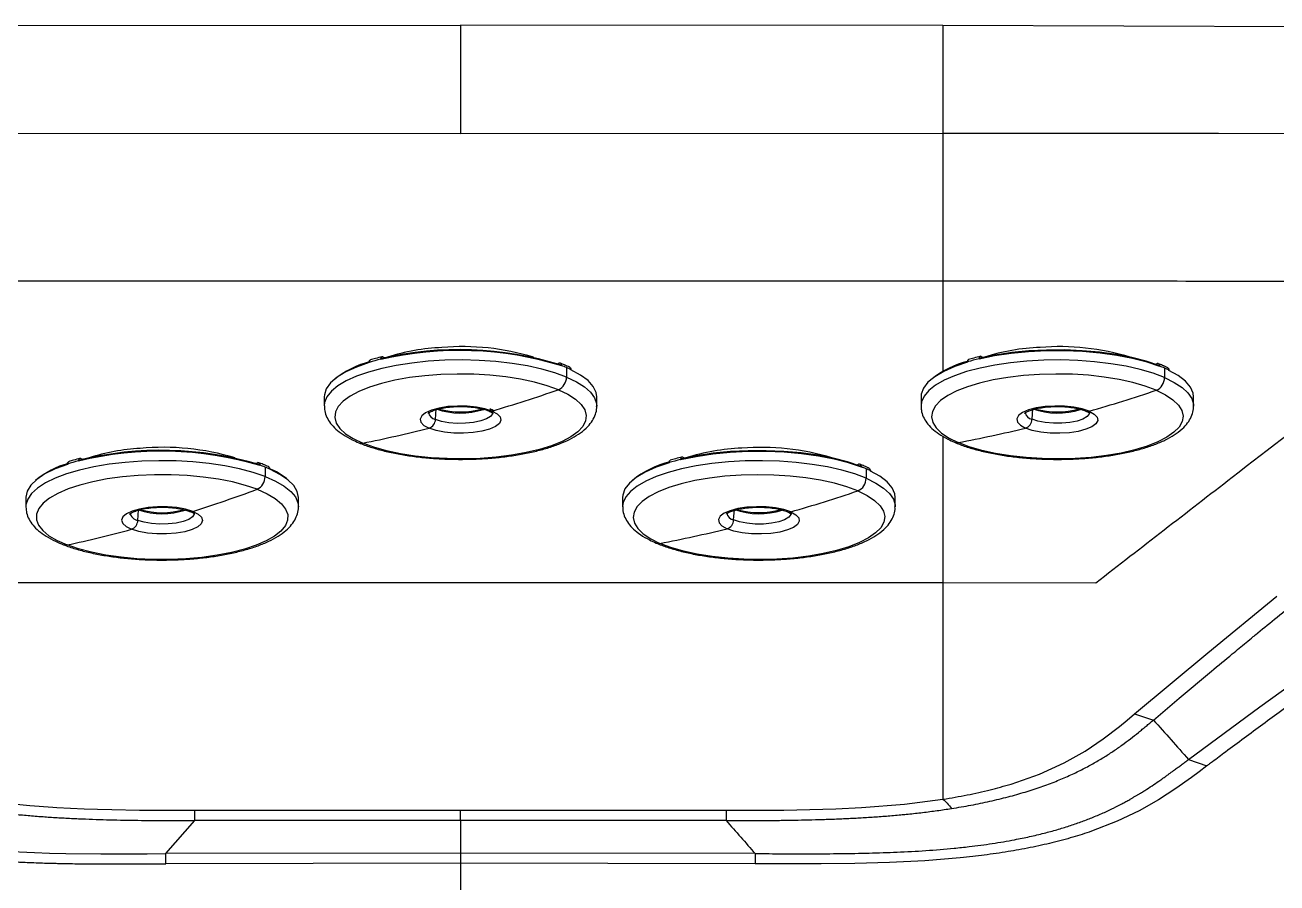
# Model space of a CAD drawing. Extents: x -51 to 27, y -13 to 136.
# Drawn here: x -14.6 to -6.21, y 72.82 to 78.57 of the extents above; entities that cross this region are included whole.
import ezdxf

# ---------------------------------------------------------------- set-up
doc = ezdxf.new("R2010")
doc.units = 0
doc.header["$MEASUREMENT"] = 0
doc.layers.add('GEOMETRY', color=2, linetype='Continuous', lineweight=25)

# ---------------------------------------------------------------- blocks, each defined once
blk = doc.blocks.new('2026 MONTERREY-BLOOM')
at = {"layer": 'GEOMETRY'}
for p, q in [((-3.2318, -5.144), (0, -5.1408)), ((3.2318, -5.1439), (0, -5.1408)), ((5.8746, -5.1534), (3.2318, -5.1439)), ((-3.2337, -5.8665), (0, -5.8675)), ((0, -5.8675), (3.2337, -5.8665)), ((3.2337, -5.8665), (4.1569, -5.8659)), ((3.2337, -5.8665), (3.2337, -6.8566)), ((4.1569, -5.8659), (5.0797, -5.866)), ((5.0797, -5.866), (6.924, -5.8719)), ((-3.2337, -6.8566), (3.2337, -6.8566)), ((3.2337, -6.8566), (3.2337, -7.4681)), ((-0.535, -7.3839), (-0.535, -7.382)), ((-0.5202, -7.366), (-0.5062, -7.3719)), ((3.4759, -7.3812), (3.4759, -7.3794)), ((3.4905, -7.3634), (3.5044, -7.3694)), ((-0.6116, -7.4029), (-0.6116, -7.4048)), ((0.6473, -7.4117), (0.66, -7.4083)), ((0.6784, -7.4255), (0.6784, -7.4273)), ((0.7104, -7.4381), (0.7104, -7.5015)), ((0.7403, -7.4532), (0.7403, -7.4513)), ((3.3984, -7.3999), (3.3984, -7.4017)), ((4.6562, -7.4149), (4.6687, -7.4116)), ((4.6873, -7.429), (4.6873, -7.4308)), ((4.7187, -7.4418), (4.7187, -7.5051)), ((4.748, -7.457), (4.748, -7.4551)), ((-0.9134, -7.6338), (-0.9134, -7.6954)), ((0.9134, -7.6954), (0.9134, -7.6338)), ((3.0866, -7.6338), (3.0866, -7.6953)), ((4.9134, -7.6955), (4.9134, -7.634)), ((-0.1675, -7.7853), (-0.1627, -7.7153)), ((3.8305, -7.7845), (3.8354, -7.7145)), ((3.2337, -7.899), (3.2337, -8.8825)), ((-2.5449, -8.0475), (-2.5309, -8.053)), ((1.4754, -8.0567), (1.4754, -8.0548)), ((1.49, -8.0389), (1.5039, -8.0449)), ((-2.6347, -8.0855), (-2.6347, -8.0874)), ((-2.5604, -8.0656), (-2.5604, -8.0637)), ((-1.3742, -8.0798), (-1.3611, -8.076)), ((-1.3432, -8.093), (-1.3432, -8.0948)), ((-1.31, -8.1052), (-1.31, -8.1686)), ((-1.2787, -8.1199), (-1.2787, -8.1181)), ((1.3979, -8.0754), (1.3979, -8.0772)), ((2.6558, -8.09), (2.6683, -8.0867)), ((2.6869, -8.104), (2.6869, -8.1059)), ((2.7183, -8.1168), (2.7183, -8.1802)), ((2.7477, -8.132), (2.7477, -8.1301)), ((-2.9134, -8.3091), (-2.9134, -8.3707)), ((-1.0866, -8.3707), (-1.0866, -8.3091)), ((1.0866, -8.3091), (1.0866, -8.3707)), ((1.8306, -8.4598), (1.8355, -8.3898)), ((2.9134, -8.3707), (2.9134, -8.3091)), ((-2.1628, -8.4625), (-2.158, -8.3924)), ((3.2337, -8.8825), (-3.2337, -8.8825)), ((3.2337, -8.8825), (3.2337, -10.3325)), ((4.2586, -8.8827), (3.2337, -8.8825)), ((5.0091, -9.3503), (5.4724, -8.971)), ((4.5184, -9.7606), (5.0091, -9.3503)), ((5.3578, -9.7131), (5.889, -9.3282)), ((4.8169, -9.6552), (5.0328, -9.4744)), ((4.6441, -9.8013), (4.8169, -9.6552)), ((4.8795, -10.0661), (5.3578, -9.7131)), ((4.4174, -9.8445), (4.4687, -9.8024)), ((4.4687, -9.8024), (4.5184, -9.7606)), ((4.5184, -9.7606), (4.6441, -9.8013)), ((4.3082, -9.9285), (4.4174, -9.8445)), ((4.1862, -10.0104), (4.3082, -9.9285)), ((4.0457, -10.0894), (4.1862, -10.0104)), ((4.8795, -10.0661), (5.0033, -10.1088)), ((3.8816, -10.1635), (4.0457, -10.0894)), ((4.9506, -10.1482), (4.8991, -10.1864)), ((5.0033, -10.1088), (4.9506, -10.1482)), ((3.6906, -10.2305), (3.8816, -10.1635)), ((4.8991, -10.1864), (4.7938, -10.2615)), ((4.7938, -10.2615), (4.6789, -10.3361)), ((-3.0635, -10.3558), (-2.8864, -10.3739)), ((-2.8864, -10.3739), (-2.7326, -10.3856)), ((-2.7326, -10.3856), (-2.7064, -10.3872)), ((-2.7064, -10.3872), (-2.5227, -10.3965)), ((-2.5227, -10.3965), (-2.4324, -10.3997)), ((-2.4324, -10.3997), (-2.3379, -10.4023)), ((-2.3379, -10.4023), (-2.1523, -10.4054)), ((2.1677, -10.4052), (2.5165, -10.3967)), ((2.5165, -10.3967), (2.6873, -10.3884)), ((2.6873, -10.3884), (2.9749, -10.3656)), ((2.9749, -10.3656), (3.2337, -10.3325)), ((4.6789, -10.3361), (4.5494, -10.4097)), ((-2.1523, -10.4054), (-2.0635, -10.4062)), ((-2.0635, -10.4062), (-1.9665, -10.4067)), ((-1.9744, -10.6972), (-1.7806, -10.4756)), ((-1.9665, -10.4067), (-1.8886, -10.4068)), ((-1.9556, -10.4754), (-1.8713, -10.4756)), ((-1.8886, -10.4068), (-1.7805, -10.4069)), ((-1.7806, -10.4755), (-1.7805, -10.4069)), ((0, -10.4753), (-1.7806, -10.4755)), ((-1.7805, -10.4069), (0, -10.4069)), ((0, -10.4069), (1.7805, -10.4069)), ((0, -10.4753), (0, -10.4069)), ((1.7806, -10.4755), (0, -10.4753)), ((0, -10.4755), (0, -10.6936)), ((1.7805, -10.4069), (1.9867, -10.4066)), ((1.7805, -10.4069), (1.7806, -10.4755)), ((1.9867, -10.4066), (2.1677, -10.4052)), ((4.401, -10.4806), (4.23, -10.5471)), ((4.5494, -10.4097), (4.401, -10.4806)), ((-3.0583, -10.6805), (-2.8558, -10.6901)), ((-2.8558, -10.6901), (-2.7541, -10.6932)), ((-2.7541, -10.6932), (-2.6462, -10.6956)), ((-2.6462, -10.6956), (-2.4115, -10.6981)), ((-2.4115, -10.6981), (-2.1931, -10.6981)), ((-2.1931, -10.6981), (-2.1009, -10.6977)), ((-2.1009, -10.6977), (-1.9744, -10.6972)), ((0, -10.6936), (-1.9744, -10.6972)), ((1.9744, -10.6972), (0, -10.6936)), ((0, -10.6936), (0, -10.7619)), ((3.35, -10.7255), (3.1114, -10.7451)), ((-2.1936, -10.7666), (-2.0837, -10.7663)), ((0, -10.7619), (-1.974, -10.7658)), ((0, -10.7619), (0, -11.0988)), ((1.974, -10.7658), (0, -10.7619)), ((2.1938, -10.7666), (1.974, -10.7658)), ((2.4168, -10.7664), (2.1938, -10.7666)), ((2.6437, -10.7637), (2.4168, -10.7664)), ((2.8752, -10.7572), (2.6437, -10.7637)), ((3.1114, -10.7451), (2.8752, -10.7572))]:
    blk.add_line(p, q, dxfattribs=at)
at = {"layer": 'GEOMETRY', "flags": 128}
for points in [[(4.6873, -7.4308), (4.6014, -7.4018), (4.505, -7.3769), (4.3996, -7.3566), (4.2871, -7.3411), (4.1696, -7.3308), (4.0491, -7.3259), (3.9277, -7.3264), (3.8076, -7.3323), (3.6909, -7.3436), (3.5797, -7.36), (3.4759, -7.3812)], [(4.6795, -7.4236), (4.5946, -7.395), (4.4992, -7.3704), (4.3951, -7.3502), (4.2839, -7.335), (4.1678, -7.3248), (4.0486, -7.3199), (3.9287, -7.3204), (3.8099, -7.3263), (3.6946, -7.3374), (3.5846, -7.3536), (3.4819, -7.3746)], [(0.7104, -7.5015), (0.6328, -7.473), (0.5453, -7.4479), (0.4491, -7.4268), (0.3459, -7.4099), (0.2372, -7.3975), (0.1248, -7.3898), (0.0104, -7.387), (-0.1041, -7.389), (-0.2171, -7.3958), (-0.3265, -7.4073), (-0.4309, -7.4234), (-0.5284, -7.4438), (-0.6176, -7.4682), (-0.6971, -7.4961), (-0.7656, -7.5272), (-0.822, -7.5609), (-0.8654, -7.5967), (-0.8952, -7.6341), (-0.9109, -7.6725), (-0.9134, -7.6942)], [(-0.6116, -7.4048), (-0.6962, -7.4342), (-0.7684, -7.4671), (-0.8271, -7.503), (-0.8712, -7.5412), (-0.8999, -7.581), (-0.9127, -7.6218), (-0.9134, -7.6338)], [(0.9134, -7.6338), (0.9094, -7.6049), (0.89, -7.5645), (0.8549, -7.5252), (0.8047, -7.4879), (0.7403, -7.4532)], [(4.7187, -7.5051), (4.6424, -7.4762), (4.5559, -7.4507), (4.4607, -7.4291), (4.3582, -7.4117), (4.2501, -7.3988), (4.138, -7.3905), (4.0238, -7.3871), (3.9092, -7.3885), (3.796, -7.3947), (3.686, -7.4057), (3.581, -7.4213), (3.4825, -7.4412), (3.3923, -7.4651), (3.3116, -7.4926), (3.2418, -7.5233), (3.1839, -7.5568), (3.1389, -7.5924), (3.1075, -7.6296), (3.0902, -7.6679), (3.0866, -7.6952)], [(3.3984, -7.4017), (3.3126, -7.4307), (3.2389, -7.4633), (3.1786, -7.4989), (3.1329, -7.5368), (3.1025, -7.5765), (3.0879, -7.6172), (3.0866, -7.6338)], [(4.9134, -7.634), (4.9105, -7.6096), (4.8929, -7.569), (4.8595, -7.5296), (4.8109, -7.492), (4.748, -7.457)], [(0.6557, -7.5867), (0.5809, -7.5593), (0.4962, -7.5355), (0.403, -7.5156), (0.3029, -7.5), (0.1976, -7.4889), (0.0889, -7.4826), (-0.0213, -7.4811), (-0.1311, -7.4844), (-0.2387, -7.4926), (-0.3422, -7.5055), (-0.4398, -7.5228), (-0.53, -7.5443), (-0.611, -7.5695), (-0.6816, -7.5981), (-0.7405, -7.6296), (-0.7868, -7.6634), (-0.8196, -7.6989), (-0.8384, -7.7356), (-0.8428, -7.7728), (-0.8328, -7.8099), (-0.8086, -7.8462), (-0.7705, -7.8812), (-0.7193, -7.9142), (-0.6557, -7.9446)], [(0.7104, -7.5015), (0.7767, -7.5331), (0.8308, -7.5672), (0.8718, -7.6034), (0.8991, -7.641), (0.9122, -7.6795), (0.9134, -7.6961)], [(4.6633, -7.5901), (4.5898, -7.5623), (4.5061, -7.538), (4.4137, -7.5177), (4.3143, -7.5015), (4.2095, -7.4899), (4.1012, -7.483), (3.991, -7.481), (3.8811, -7.4838), (3.7732, -7.4914), (3.6691, -7.5038), (3.5707, -7.5206), (3.4797, -7.5416), (3.3976, -7.5664), (3.3257, -7.5947), (3.2654, -7.6259), (3.2177, -7.6595), (3.1834, -7.6948), (3.163, -7.7314), (3.1569, -7.7686), (3.1653, -7.8058), (3.188, -7.8422), (3.2245, -7.8774), (3.2744, -7.9106), (3.3366, -7.9413)], [(4.7187, -7.5051), (4.7837, -7.5371), (4.8363, -7.5715), (4.8757, -7.6079), (4.9013, -7.6456), (4.9127, -7.6842), (4.9134, -7.6965)], [(0.6557, -7.5867), (0.7192, -7.6171), (0.7705, -7.6501), (0.8086, -7.6851), (0.8328, -7.7214), (0.8428, -7.7585), (0.8384, -7.7957), (0.8196, -7.8324), (0.7868, -7.8679), (0.7405, -7.9017), (0.6816, -7.9332), (0.611, -7.9618), (0.5299, -7.987), (0.4398, -8.0085), (0.3422, -8.0258), (0.2387, -8.0387), (0.1311, -8.0468), (0.0213, -8.0502), (-0.0889, -8.0487), (-0.1976, -8.0424), (-0.3029, -8.0313), (-0.403, -8.0157), (-0.4962, -7.9958), (-0.5809, -7.972), (-0.6557, -7.9446)], [(4.6633, -7.5901), (4.7256, -7.6208), (4.7754, -7.6541), (4.812, -7.6892), (4.8346, -7.7256), (4.843, -7.7628), (4.8369, -7.8), (4.8166, -7.8366), (4.7822, -7.872), (4.7345, -7.9055), (4.6742, -7.9367), (4.6024, -7.965), (4.5203, -7.9898), (4.4292, -8.0108), (4.3308, -8.0276), (4.2268, -8.04), (4.1189, -8.0476), (4.0089, -8.0504), (3.8988, -8.0484), (3.7904, -8.0415), (3.6856, -8.0299), (3.5862, -8.0137), (3.4939, -7.9934), (3.4102, -7.9691), (3.3366, -7.9413)], [(0.2111, -7.7294), (0.1641, -7.714), (0.1076, -7.7029), (0.0449, -7.6966), (-0.0205, -7.6956), (-0.0847, -7.6999), (-0.1439, -7.7093), (-0.1948, -7.7232), (-0.2344, -7.7408), (-0.2603, -7.7611), (-0.2711, -7.7829), (-0.2662, -7.8049), (-0.2458, -7.8259), (-0.2111, -7.8446)], [(4.2135, -7.7305), (4.1672, -7.7149), (4.1112, -7.7035), (4.0488, -7.6969), (3.9834, -7.6956), (3.9191, -7.6996), (3.8594, -7.7086), (3.808, -7.7223), (3.7676, -7.7397), (3.7408, -7.7598), (3.729, -7.7815), (3.733, -7.8036), (3.7525, -7.8247), (3.7864, -7.8436)], [(0.2111, -7.7294), (0.2458, -7.7481), (0.2662, -7.7691), (0.2711, -7.7911), (0.2603, -7.8129), (0.2344, -7.8332), (0.1948, -7.8508), (0.1439, -7.8647), (0.0847, -7.8741), (0.0205, -7.8784), (-0.0449, -7.8774), (-0.1076, -7.8711), (-0.1641, -7.86), (-0.2111, -7.8446)], [(0.2153, -7.7375), (0.2142, -7.7472), (0.201, -7.7657), (0.1742, -7.7824), (0.1354, -7.7961), (0.0874, -7.806), (0.0335, -7.8114), (-0.0227, -7.8119), (-0.0774, -7.8074), (-0.1268, -7.7984), (-0.1675, -7.7853)], [(4.2135, -7.7305), (4.2474, -7.7494), (4.2669, -7.7705), (4.2709, -7.7926), (4.2591, -7.8143), (4.2323, -7.8345), (4.192, -7.8519), (4.1405, -7.8655), (4.0808, -7.8746), (4.0165, -7.8786), (3.9512, -7.8772), (3.8887, -7.8707), (3.8327, -7.8592), (3.7864, -7.8436)], [(4.2153, -7.7378), (4.2138, -7.7484), (4.1999, -7.7668), (4.1723, -7.7833), (4.1329, -7.7969), (4.0845, -7.8065), (4.0304, -7.8116), (3.9741, -7.8118), (3.9196, -7.8071), (3.8706, -7.7978), (3.8305, -7.7845)], [(2.6869, -8.1059), (2.601, -8.0769), (2.5045, -8.052), (2.399, -8.0317), (2.2866, -8.0163), (2.169, -8.0061), (2.0485, -8.0012), (1.9271, -8.0017), (1.807, -8.0077), (1.6903, -8.019), (1.5791, -8.0354), (1.4754, -8.0567)], [(2.6791, -8.0986), (2.5942, -8.07), (2.4987, -8.0455), (2.3945, -8.0254), (2.2833, -8.0102), (2.1672, -8.0001), (2.048, -7.9952), (1.928, -7.9958), (1.8093, -8.0017), (1.694, -8.0128), (1.5841, -8.029), (1.4814, -8.05)], [(-1.31, -8.1686), (-1.3904, -8.141), (-1.4805, -8.117), (-1.5787, -8.097), (-1.6836, -8.0813), (-1.7935, -8.0702), (-1.9066, -8.0639), (-2.0213, -8.0623), (-2.1355, -8.0657), (-2.2477, -8.0738), (-2.3559, -8.0866), (-2.4585, -8.1039), (-2.5539, -8.1254), (-2.6406, -8.1508), (-2.7171, -8.1797), (-2.7824, -8.2115), (-2.8353, -8.2459), (-2.875, -8.2822), (-2.901, -8.3199), (-2.9127, -8.3585), (-2.9134, -8.3725)], [(-2.6347, -8.0874), (-2.7162, -8.1177), (-2.7851, -8.1515), (-2.84, -8.188), (-2.8802, -8.2267), (-2.9048, -8.2669), (-2.9134, -8.3078), (-2.9134, -8.3091)], [(-1.0866, -8.3091), (-1.0942, -8.2696), (-1.1177, -8.2294), (-1.1568, -8.1906), (-1.2108, -8.1539), (-1.2787, -8.1199)], [(2.7183, -8.1802), (2.6419, -8.1513), (2.5554, -8.1258), (2.4602, -8.1043), (2.3577, -8.0869), (2.2495, -8.074), (2.1374, -8.0658), (2.0232, -8.0624), (1.9085, -8.0638), (1.7954, -8.0701), (1.6854, -8.0811), (1.5804, -8.0967), (1.482, -8.1166), (1.3918, -8.1406), (1.3112, -8.1681), (1.2415, -8.1989), (1.1837, -8.2323), (1.1388, -8.2679), (1.1074, -8.3052), (1.0902, -8.3435), (1.0866, -8.3706)], [(1.3979, -8.0772), (1.3122, -8.1062), (1.2386, -8.1388), (1.1784, -8.1744), (1.1327, -8.2124), (1.1024, -8.2521), (1.0879, -8.2928), (1.0866, -8.3091)], [(2.9134, -8.3091), (2.9105, -8.2845), (2.8928, -8.244), (2.8593, -8.2046), (2.8106, -8.167), (2.7477, -8.132)], [(-1.3631, -8.2544), (-1.4406, -8.228), (-1.5278, -8.2051), (-1.623, -8.1863), (-1.7246, -8.1719), (-1.831, -8.1621), (-1.9402, -8.157), (-2.0505, -8.1568), (-2.1599, -8.1614), (-2.2666, -8.1709), (-2.3687, -8.1849), (-2.4645, -8.2034), (-2.5524, -8.2259), (-2.6308, -8.2521), (-2.6984, -8.2815), (-2.7541, -8.3136), (-2.7968, -8.348), (-2.826, -8.3839), (-2.841, -8.4208), (-2.8416, -8.458), (-2.8278, -8.4949), (-2.7998, -8.531), (-2.7582, -8.5654), (-2.7036, -8.5978), (-2.6369, -8.6274)], [(-1.31, -8.1686), (-1.2404, -8.1994), (-1.1828, -8.2329), (-1.1381, -8.2686), (-1.107, -8.3058), (-1.09, -8.3441), (-1.0866, -8.3711)], [(2.663, -8.2651), (2.5894, -8.2374), (2.5057, -8.2132), (2.4133, -8.1928), (2.3138, -8.1767), (2.209, -8.1652), (2.1006, -8.1583), (1.9905, -8.1563), (1.8805, -8.1592), (1.7726, -8.1668), (1.6686, -8.1792), (1.5703, -8.196), (1.4793, -8.2171), (1.3972, -8.2419), (1.3254, -8.2702), (1.2652, -8.3014), (1.2175, -8.335), (1.1832, -8.3704), (1.163, -8.407), (1.157, -8.4442), (1.1654, -8.4813), (1.1882, -8.5177), (1.2248, -8.5528), (1.2747, -8.586), (1.337, -8.6168)], [(2.7183, -8.1802), (2.7834, -8.2121), (2.8361, -8.2465), (2.8756, -8.2828), (2.9013, -8.3206), (2.9127, -8.3591), (2.9134, -8.3716)], [(-1.3631, -8.2544), (-1.2964, -8.2841), (-1.2418, -8.3165), (-1.2002, -8.3509), (-1.1722, -8.387), (-1.1584, -8.4239), (-1.1591, -8.4611), (-1.1741, -8.498), (-1.2032, -8.5339), (-1.246, -8.5683), (-1.3016, -8.6004), (-1.3692, -8.6298), (-1.4476, -8.656), (-1.5355, -8.6785), (-1.6313, -8.6969), (-1.7334, -8.711), (-1.8401, -8.7204), (-1.9495, -8.7251), (-2.0598, -8.7249), (-2.169, -8.7198), (-2.2754, -8.71), (-2.3771, -8.6955), (-2.4723, -8.6768), (-2.5594, -8.6539), (-2.6369, -8.6274)], [(2.663, -8.2651), (2.7253, -8.2958), (2.7752, -8.329), (2.8118, -8.3642), (2.8346, -8.4006), (2.843, -8.4377), (2.837, -8.4749), (2.8167, -8.5115), (2.7825, -8.5469), (2.7348, -8.5805), (2.6746, -8.6117), (2.6028, -8.6399), (2.5207, -8.6648), (2.4297, -8.6858), (2.3314, -8.7027), (2.2274, -8.7151), (2.1195, -8.7227), (2.0095, -8.7256), (1.8994, -8.7236), (1.791, -8.7167), (1.6862, -8.7051), (1.5867, -8.6891), (1.4943, -8.6687), (1.4106, -8.6445), (1.337, -8.6168)], [(-1.795, -8.4023), (-1.8435, -8.3874), (-1.9011, -8.377), (-1.9644, -8.3714), (-2.0299, -8.3712), (-2.0936, -8.3763), (-2.1518, -8.3863), (-2.2012, -8.4008), (-2.239, -8.4189), (-2.2628, -8.4394), (-2.2714, -8.4613), (-2.2642, -8.4833), (-2.2416, -8.504), (-2.205, -8.5223)], [(2.2134, -8.4057), (2.1671, -8.3901), (2.1111, -8.3787), (2.0486, -8.3721), (1.9833, -8.3708), (1.9189, -8.3748), (1.8593, -8.3839), (1.8079, -8.3976), (1.7676, -8.415), (1.7408, -8.4351), (1.7291, -8.4569), (1.7331, -8.4789), (1.7526, -8.5), (1.7866, -8.5189)], [(-1.795, -8.4023), (-1.7584, -8.4206), (-1.7358, -8.4413), (-1.7286, -8.4633), (-1.7372, -8.4852), (-1.761, -8.5057), (-1.7988, -8.5238), (-1.8482, -8.5383), (-1.9064, -8.5483), (-1.9701, -8.5534), (-2.0356, -8.5531), (-2.0989, -8.5476), (-2.1565, -8.5372), (-2.205, -8.5223)], [(-1.7847, -8.4129), (-1.7851, -8.42), (-1.7964, -8.4386), (-1.8216, -8.4556), (-1.8589, -8.4698), (-1.9058, -8.4803), (-1.9591, -8.4863), (-2.0153, -8.4874), (-2.0704, -8.4836), (-2.1207, -8.4751), (-2.1628, -8.4625)], [(2.2134, -8.4057), (2.2474, -8.4246), (2.2669, -8.4457), (2.2709, -8.4677), (2.2592, -8.4895), (2.2324, -8.5096), (2.1921, -8.527), (2.1407, -8.5407), (2.0811, -8.5498), (2.0167, -8.5538), (1.9514, -8.5525), (1.8889, -8.5459), (1.8329, -8.5345), (1.7866, -8.5189)], [(2.2154, -8.413), (2.2139, -8.4235), (2.1999, -8.4419), (2.1724, -8.4585), (2.1331, -8.4721), (2.0847, -8.4817), (2.0305, -8.4869), (1.9743, -8.4871), (1.9198, -8.4824), (1.8708, -8.4731), (1.8306, -8.4598)], [(2.1616, -10.698), (2.1665, -10.698), (2.1715, -10.698)]]:
    blk.add_lwpolyline(points, dxfattribs=at)
at = {"layer": 'GEOMETRY'}
for centre, radius, start, end in [((0.0124, -8.9408), 1.6434, 73.14555, 94.78328), ((4.0141, -8.9285), 1.631, 73.08355, 94.52907), ((-0.2007, -8.758), 1.4161, 103.65906, 106.87016), ((-0.0083, -9.6381), 2.315, 72.74533, 103.15326), ((-0.0082, -9.6078), 2.2906, 72.75923, 103.13937), ((-0.0602, -8.72), 1.4183, 92.6051, 107.59258), ((3.81, -8.7978), 1.4572, 103.25461, 106.40515), ((3.9434, -8.7372), 1.4359, 92.31848, 107.51051), ((-0.4519, -8.009), 0.6299, 104.10553, 128.95536), ((0.3558, -8.2879), 0.9207, 67.35325, 69.49273), ((0.4056, -8.1688), 0.7917, 64.99123, 67.357), ((3.5576, -8.0254), 0.6487, 103.6507, 128.68569), ((4.3691, -8.2545), 0.8847, 66.72483, 68.92218), ((4.4191, -8.1384), 0.7584, 64.29392, 66.72878), ((0.6189, -7.5029), 0.0915, 293.72424, 0.8902), ((4.6277, -7.5064), 0.091, 293.05098, 0.77517), ((-2.7555, 2.2782), 10.438, 286.51163, 289.07493), ((1.2783, 2.4606), 10.6054, 286.06736, 288.61345), ((0.0006, -7.2453), 0.4975, 250.83968, 288.17648), ((0, -7.1908), 0.5448, 254.50178, 285.58456), ((4.0008, -7.2465), 0.4964, 250.53092, 288.19382), ((4, -7.1906), 0.545, 254.48837, 285.59169), ((-0.1585, -7.7287), 0.0573, 188.12516, 260.93212), ((-0.2331, -7.7828), 0.0656, 289.60688, 357.84827), ((0.2011, -7.6983), 0.0326, 248.48232, 287.74715), ((3.8397, -7.7298), 0.0555, 187.18509, 260.37464), ((3.7652, -7.7818), 0.0653, 288.93782, 357.66678), ((4.2036, -7.6987), 0.0334, 247.88325, 287.26756), ((-2.5615, 1.5692), 9.7028, 281.32778, 284.01899), ((1.4631, 1.7644), 9.8849, 280.92537, 283.59373), ((-0.6648, -7.9027), 0.0429, 247.77292, 282.26845), ((3.3276, -7.8984), 0.0439, 247.14761, 281.84472), ((-2.0058, -10.3282), 2.3296, 73.47659, 103.77314), ((-2.0057, -10.2977), 2.305, 73.49046, 103.75927), ((-2.0693, -9.3535), 1.3758, 93.28077, 107.7547), ((-1.9917, -9.6435), 1.6708, 73.28415, 95.36978), ((1.8096, -9.4716), 1.4557, 103.27618, 106.42871), ((1.9433, -9.4118), 1.4351, 92.33632, 107.52746), ((2.0142, -9.6044), 1.6317, 73.08736, 94.54732), ((-2.4742, -8.6466), 0.5866, 105.22853, 129.57509), ((-2.2272, -9.3393), 1.3184, 104.63762, 108.0055), ((-1.6754, -9.0451), 1.0084, 68.75088, 70.76445), ((-1.6265, -8.9195), 0.8736, 66.53871, 68.75419), ((-1.4558, -8.5423), 0.4617, 48.87792, 68.45154), ((1.5572, -8.7), 0.6478, 103.67294, 128.70343), ((2.3686, -8.9313), 0.8864, 66.76424, 68.95864), ((2.4186, -8.8151), 0.7599, 64.33678, 66.76818), ((-1.4029, -8.1704), 0.0929, 295.35502, 1.14191), ((2.6273, -8.1814), 0.091, 293.08517, 0.78824), ((-4.8292, 1.1675), 10.0392, 287.59207, 290.19747), ((-0.7236, 1.7765), 10.5973, 286.09042, 288.6374), ((-2, -7.8677), 0.5432, 254.4219, 285.61802), ((2.0008, -7.9215), 0.4966, 250.5566, 288.18863), ((2, -7.8656), 0.5452, 254.50791, 285.58668), ((-2.1539, -8.4005), 0.0626, 191.25428, 261.8861), ((-2.2291, -8.4605), 0.0664, 291.23127, 358.26025), ((-1.9999, -7.9193), 0.4988, 251.51393, 288.23684), ((-1.805, -8.373), 0.0309, 249.75348, 288.92317), ((1.8398, -8.405), 0.0555, 187.23727, 260.41486), ((1.7653, -8.4571), 0.0653, 288.9714, 357.68278), ((2.2035, -8.3739), 0.0333, 247.91979, 287.29158), ((-4.6122, 0.4285), 9.2689, 282.30479, 285.05263), ((-0.5384, 1.0798), 9.8763, 280.94632, 283.61582), ((-2.6462, -8.588), 0.0405, 249.16544, 283.30334), ((1.328, -8.5739), 0.0438, 247.18641, 281.86605)]:
    blk.add_arc(centre, radius, start, end, dxfattribs=at)
for points, knots in [([(-36.6427, -38.9849), (-36.6428, -38.748), (-36.6429, -38.2513), (-36.6431, -37.4958), (-36.643, -36.7174), (-36.6423, -35.9379), (-36.6409, -35.1552), (-36.6388, -34.37), (-36.6343, -33.1243), (-36.6247, -31.4274), (-36.6007, -28.7277), (-36.5557, -25.4875), (-36.48, -22.0033), (-36.3837, -18.8258), (-36.2694, -15.9518), (-36.1467, -13.5568), (-36.0218, -11.6425), (-35.9083, -10.2086), (-35.8038, -9.1111), (-35.7174, -8.3466), (-35.6715, -7.9173), (-35.5982, -7.4928), (-35.4908, -7.0801), (-35.3398, -6.6435), (-35.1358, -6.1898), (-34.8703, -5.7277), (-34.5603, -5.2943), (-34.2088, -4.8937), (-33.8193, -4.53), (-33.3956, -4.2066), (-32.942, -3.9269), (-32.4916, -3.7075), (-32.0535, -3.5411), (-31.634, -3.4198), (-31.1992, -3.3309), (-30.7502, -3.28), (-30.3002, -3.2288), (-29.6557, -3.1612), (-28.8172, -3.0818), (-27.5048, -2.9746), (-25.9207, -2.8687), (-23.9532, -2.7617), (-21.8759, -2.6679), (-19.6786, -2.5868), (-17.2507, -2.5139), (-14.59, -2.4519), (-11.7055, -2.4029), (-8.8195, -2.3695), (-5.9364, -2.3497), (-3.0548, -2.3416), (-0.5983, -2.3393), (1.4461, -2.34), (3.0915, -2.3423), (4.7536, -2.3465), (6.4156, -2.3534), (8.0545, -2.3645), (10.4077, -2.3864), (13.4813, -2.429), (16.9743, -2.5047), (20.1483, -2.6009), (23.0112, -2.7146), (25.3952, -2.8364), (27.3074, -2.9606), (28.7412, -3.0736), (29.84, -3.1777), (30.6063, -3.2639), (31.0378, -3.31), (31.4634, -3.3805), (31.8765, -3.4857), (32.3137, -3.6341), (32.7687, -3.8357), (33.2323, -4.0987), (33.6676, -4.4064), (34.0701, -4.7558), (34.436, -5.1433), (34.7616, -5.5651), (35.0437, -6.0171), (35.2785, -6.4922), (35.464, -6.9855), (35.6016, -7.491), (35.6829, -8.0099), (35.7387, -8.5338), (35.8146, -9.2299), (35.8967, -10.0974), (36.0051, -11.4079), (36.112, -12.9931), (36.2405, -15.3392), (36.3619, -18.1726), (36.4654, -21.4568), (36.5399, -24.7062), (36.5915, -27.9302), (36.6206, -30.8028), (36.6357, -33.3227), (36.6407, -34.9225), (36.6423, -35.9634), (36.6428, -36.4441), (36.643, -36.9237), (36.6431, -37.4023), (36.643, -37.8963), (36.6429, -38.4238), (36.6428, -38.792), (36.6428, -38.9849)], [0, 0, 0, 0, 0.005138, 0.010771, 0.016381, 0.022015, 0.027673, 0.03335, 0.039042, 0.054682, 0.070145, 0.097582, 0.124946, 0.145709, 0.16651, 0.187309, 0.197707, 0.208103, 0.218498, 0.221609, 0.224784, 0.227857, 0.230942, 0.234019, 0.237865, 0.24171, 0.245555, 0.249401, 0.253246, 0.257092, 0.260938, 0.264783, 0.267936, 0.271088, 0.274241, 0.277546, 0.280882, 0.284062, 0.291597, 0.299143, 0.312612, 0.326021, 0.341866, 0.357701, 0.373696, 0.394533, 0.415407, 0.436247, 0.457116, 0.477921, 0.498728, 0.51038, 0.52225, 0.534405, 0.54642, 0.558287, 0.569942, 0.597446, 0.624936, 0.645697, 0.666299, 0.687058, 0.697455, 0.707849, 0.718242, 0.721382, 0.724571, 0.72765, 0.730727, 0.733804, 0.737651, 0.741498, 0.745344, 0.74919, 0.753036, 0.756881, 0.760725, 0.76457, 0.768352, 0.772136, 0.775907, 0.779727, 0.783559, 0.79109, 0.798621, 0.812071, 0.825537, 0.849567, 0.873561, 0.896782, 0.920041, 0.943476, 0.95907, 0.97468, 0.978164, 0.981639, 0.985104, 0.988563, 0.992016, 0.995816, 1, 1, 1, 1]), ([(0, -5.1408), (0, -5.2201), (0, -5.3796), (0, -5.5788), (0, -5.7482), (0, -5.8276), (0, -5.8675)], [0, 0, 0, 0, 0.245865, 0.494599, 0.746092, 1, 1, 1, 1]), ([(3.2318, -5.1439), (3.232, -5.2228), (3.2323, -5.3813), (3.2327, -5.5793), (3.2332, -5.7478), (3.2336, -5.8268), (3.2337, -5.8665)], [0, 0, 0, 0, 0.245886, 0.494625, 0.746112, 1, 1, 1, 1]), ([(3.2337, -6.8566), (3.8536, -6.8565), (5.066, -6.8562), (6.2783, -6.8621), (6.8707, -6.8649)], [0, 0, 0, 0, 0.511333, 1, 1, 1, 1]), ([(6.8707, -6.8649), (6.8067, -6.9142), (6.2406, -7.3499), (5.3699, -8.0218), (4.5632, -8.6467), (4.2586, -8.8827)], [0, 0, 0, 0, 0.073507, 0.6502, 1, 1, 1, 1]), ([(-0.5253, -7.3652), (-0.5403, -7.3689), (-0.5674, -7.3757), (-0.5928, -7.3833), (-0.6041, -7.3867)], [0, 0, 0, 0, 0.554345, 1, 1, 1, 1]), ([(-0.5202, -7.366), (-0.5221, -7.3655), (-0.526, -7.3646), (-0.5309, -7.3676), (-0.5344, -7.3736), (-0.5348, -7.3792), (-0.535, -7.382)], [0, 0, 0, 0, 0.249258, 0.500325, 0.751368, 1, 1, 1, 1]), ([(-0.535, -7.3839), (-0.535, -7.3827), (-0.5348, -7.3804), (-0.5333, -7.3779), (-0.5316, -7.3769), (-0.5301, -7.3768), (-0.5293, -7.3771), (-0.5289, -7.3772)], [0, 0, 0, 0, 0.249496, 0.499284, 0.749092, 0.873165, 1, 1, 1, 1]), ([(3.3984, -7.3999), (3.3986, -7.397), (3.399, -7.3914), (3.4023, -7.3855), (3.4053, -7.3841), (3.4068, -7.3835)], [0, 0, 0, 0, 0.349677, 0.698034, 1, 1, 1, 1]), ([(3.4855, -7.3625), (3.4703, -7.3662), (3.443, -7.3729), (3.4173, -7.3803), (3.4058, -7.3836)], [0, 0, 0, 0, 0.554349, 1, 1, 1, 1]), ([(3.4905, -7.3634), (3.4886, -7.3629), (3.4847, -7.362), (3.4799, -7.365), (3.4765, -7.3709), (3.4761, -7.3766), (3.4759, -7.3794)], [0, 0, 0, 0, 0.249258, 0.500325, 0.751368, 1, 1, 1, 1]), ([(3.4759, -7.3812), (3.4759, -7.38), (3.4761, -7.3777), (3.4775, -7.3752), (3.4792, -7.3742), (3.4807, -7.3741), (3.4815, -7.3744), (3.4819, -7.3746)], [0, 0, 0, 0, 0.249496, 0.499284, 0.749092, 0.873165, 1, 1, 1, 1]), ([(-0.6116, -7.4029), (-0.6114, -7.4001), (-0.6109, -7.3945), (-0.6077, -7.3886), (-0.6046, -7.3872), (-0.6031, -7.3865)], [0, 0, 0, 0, 0.351218, 0.701109, 1, 1, 1, 1]), ([(0.6784, -7.4255), (0.6781, -7.4226), (0.6776, -7.4169), (0.6733, -7.4108), (0.6673, -7.4072), (0.6624, -7.4079), (0.66, -7.4083)], [0, 0, 0, 0, 0.250657, 0.500369, 0.749261, 1, 1, 1, 1]), ([(0.7322, -7.4351), (0.7209, -7.43), (0.7005, -7.4207), (0.6779, -7.4121), (0.6679, -7.4082)], [0, 0, 0, 0, 0.5546427, 1, 1, 1, 1]), ([(0.6707, -7.4202), (0.6716, -7.42), (0.6733, -7.4197), (0.6756, -7.4208), (0.6774, -7.4227), (0.678, -7.4246), (0.6783, -7.4256)], [0, 0, 0, 0, 0.2499983, 0.4999979, 0.7499986, 1, 1, 1, 1]), ([(0.7313, -7.4352), (0.7325, -7.4357), (0.7359, -7.4371), (0.7394, -7.4429), (0.74, -7.4485), (0.7403, -7.4513)], [0, 0, 0, 0, 0.2321623, 0.617912, 1, 1, 1, 1]), ([(4.6872, -7.429), (4.687, -7.4261), (4.6865, -7.4204), (4.6821, -7.4142), (4.676, -7.4106), (4.6711, -7.4113), (4.6687, -7.4116)], [0, 0, 0, 0, 0.250657, 0.500369, 0.749261, 1, 1, 1, 1]), ([(4.74, -7.4389), (4.7289, -7.4337), (4.7088, -7.4243), (4.6866, -7.4156), (4.6768, -7.4117)], [0, 0, 0, 0, 0.554649, 1, 1, 1, 1]), ([(4.6795, -7.4236), (4.6804, -7.4235), (4.6822, -7.4232), (4.6845, -7.4242), (4.6863, -7.4262), (4.6869, -7.4281), (4.6871, -7.429)], [0, 0, 0, 0, 0.249998, 0.499998, 0.749999, 1, 1, 1, 1]), ([(4.7391, -7.439), (4.7403, -7.4395), (4.7436, -7.4409), (4.7471, -7.4467), (4.7477, -7.4523), (4.748, -7.4551)], [0, 0, 0, 0, 0.225059, 0.614377, 1, 1, 1, 1]), ([(-0.9122, -7.6934), (-0.9121, -7.7054), (-0.9118, -7.7326), (-0.8968, -7.7733), (-0.8717, -7.814), (-0.8355, -7.8522), (-0.7876, -7.8885), (-0.7351, -7.9186), (-0.6964, -7.9356), (-0.681, -7.9424)], [0, 0, 0, 0, 0.107175, 0.244994, 0.386558, 0.539465, 0.706717, 0.883712, 1, 1, 1, 1]), ([(-0.681, -7.9424), (-0.6685, -7.9474), (-0.6317, -7.9622), (-0.5641, -7.9839), (-0.4765, -8.006), (-0.3829, -8.024), (-0.2845, -8.0378), (-0.1825, -8.0475), (-0.0782, -8.0528), (0.0271, -8.0539), (0.132, -8.0506), (0.2351, -8.0431), (0.335, -8.0313), (0.4306, -8.0154), (0.5206, -7.9956), (0.604, -7.9718), (0.6799, -7.9441), (0.7475, -7.9123), (0.8062, -7.8761), (0.852, -7.8367), (0.8852, -7.7951), (0.9049, -7.7528), (0.9141, -7.7191), (0.9125, -7.7005), (0.9122, -7.6965)], [0, 0, 0, 0, 0.0259555, 0.0762233, 0.1259894, 0.1753383, 0.2244013, 0.2732763, 0.3220363, 0.3707388, 0.4194335, 0.468156, 0.5169526, 0.5658811, 0.6150146, 0.6644517, 0.7143292, 0.7648328, 0.8161688, 0.8683366, 0.9119051, 0.9518146, 0.9897597, 1, 1, 1, 1]), ([(-0.2172, -7.7447), (-0.2174, -7.7449), (-0.218, -7.7459), (-0.2102, -7.7386), (-0.1912, -7.7289), (-0.1612, -7.7182), (-0.1214, -7.7089), (-0.0738, -7.702), (-0.0211, -7.6986), (0.0332, -7.699), (0.0858, -7.7034), (0.1333, -7.7112), (0.1677, -7.7203), (0.1834, -7.7264), (0.189, -7.7286)], [0, 0, 0, 0, 0.030969, 0.107321, 0.186495, 0.272314, 0.363894, 0.459277, 0.556812, 0.655339, 0.753972, 0.8517, 0.947517, 1, 1, 1, 1]), ([(0.1967, -7.7129), (0.2019, -7.7152), (0.2145, -7.7208), (0.2211, -7.7258), (0.225, -7.7288)], [0, 0, 0, 0, 0.4114505, 1, 1, 1, 1]), ([(3.0881, -7.695), (3.088, -7.7046), (3.0876, -7.7294), (3.1009, -7.7682), (3.1247, -7.8092), (3.1596, -7.8477), (3.206, -7.8843), (3.2573, -7.9147), (3.2954, -7.932), (3.3105, -7.9388)], [0, 0, 0, 0, 0.0879505, 0.2295834, 0.3739672, 0.5292375, 0.6992383, 0.8801504, 1, 1, 1, 1]), ([(3.3105, -7.9388), (3.3229, -7.9439), (3.3592, -7.959), (3.4261, -7.9811), (3.5128, -8.0037), (3.6058, -8.0221), (3.7037, -8.0365), (3.8054, -8.0467), (3.9095, -8.0526), (4.0147, -8.0541), (4.1197, -8.0514), (4.2231, -8.0443), (4.3235, -8.0331), (4.4197, -8.0177), (4.5104, -7.9983), (4.5946, -7.9749), (4.6714, -7.9477), (4.74, -7.9165), (4.7998, -7.8808), (4.847, -7.8419), (4.8816, -7.8007), (4.9029, -7.7587), (4.9134, -7.7233), (4.9122, -7.7028), (4.9119, -7.697)], [0, 0, 0, 0, 0.025826, 0.075889, 0.125435, 0.174549, 0.223365, 0.271985, 0.320482, 0.368917, 0.417338, 0.465783, 0.514295, 0.562931, 0.611762, 0.660881, 0.71042, 0.760558, 0.811501, 0.863302, 0.907188, 0.947274, 0.985164, 1, 1, 1, 1]), ([(3.7828, -7.7447), (3.7827, -7.7449), (3.7822, -7.7455), (3.7911, -7.7378), (3.8111, -7.728), (3.842, -7.7173), (3.8826, -7.7082), (3.9308, -7.7016), (3.9837, -7.6985), (4.038, -7.6993), (4.0904, -7.704), (4.1372, -7.7122), (4.1706, -7.7213), (4.1857, -7.7274), (4.1909, -7.7295)], [0, 0, 0, 0, 0.0376768, 0.1135606, 0.1927548, 0.2786126, 0.3700236, 0.4650427, 0.5620783, 0.6600119, 0.7579596, 0.8549289, 0.9498913, 1, 1, 1, 1]), ([(0.189, -7.7286), (0.1936, -7.7307), (0.2053, -7.7358), (0.2165, -7.7439), (0.2169, -7.7446), (0.2172, -7.7449)], [0, 0, 0, 0, 0.261599, 0.663034, 1, 1, 1, 1]), ([(4.1909, -7.7295), (4.1953, -7.7315), (4.2066, -7.7367), (4.2168, -7.7444), (4.2169, -7.7447), (4.217, -7.7448)], [0, 0, 0, 0, 0.270439, 0.683403, 1, 1, 1, 1]), ([(-2.5504, -8.0468), (-2.565, -8.0507), (-2.5914, -8.0579), (-2.6161, -8.0657), (-2.627, -8.0692)], [0, 0, 0, 0, 0.554336, 1, 1, 1, 1]), ([(-2.5449, -8.0475), (-2.5469, -8.0471), (-2.551, -8.0462), (-2.5561, -8.0493), (-2.5597, -8.0553), (-2.5602, -8.0609), (-2.5604, -8.0637)], [0, 0, 0, 0, 0.249258, 0.500325, 0.751368, 1, 1, 1, 1]), ([(1.485, -8.038), (1.4699, -8.0417), (1.4425, -8.0484), (1.4168, -8.0558), (1.4054, -8.0591)], [0, 0, 0, 0, 0.554349, 1, 1, 1, 1]), ([(1.49, -8.0389), (1.4881, -8.0384), (1.4842, -8.0374), (1.4794, -8.0405), (1.476, -8.0464), (1.4756, -8.052), (1.4754, -8.0548)], [0, 0, 0, 0, 0.249258, 0.500325, 0.751368, 1, 1, 1, 1]), ([(1.4754, -8.0567), (1.4754, -8.0555), (1.4756, -8.0532), (1.477, -8.0507), (1.4787, -8.0497), (1.4802, -8.0496), (1.481, -8.0499), (1.4814, -8.05)], [0, 0, 0, 0, 0.2494959, 0.4992841, 0.7490917, 0.8731647, 1, 1, 1, 1]), ([(-2.6347, -8.0855), (-2.6345, -8.0827), (-2.6341, -8.077), (-2.6307, -8.0712), (-2.6275, -8.0698), (-2.6261, -8.0691)], [0, 0, 0, 0, 0.355263, 0.709183, 1, 1, 1, 1]), ([(-2.5604, -8.0656), (-2.5603, -8.0644), (-2.5601, -8.0621), (-2.5586, -8.0596), (-2.5568, -8.0586), (-2.5552, -8.0584), (-2.5544, -8.0587), (-2.5539, -8.0588)], [0, 0, 0, 0, 0.249496, 0.499284, 0.749092, 0.873165, 1, 1, 1, 1]), ([(-1.3432, -8.093), (-1.3435, -8.0901), (-1.344, -8.0844), (-1.3482, -8.0783), (-1.354, -8.0748), (-1.3587, -8.0756), (-1.3611, -8.076)], [0, 0, 0, 0, 0.250657, 0.500369, 0.749261, 1, 1, 1, 1]), ([(-1.2868, -8.1018), (-1.2986, -8.0968), (-1.3199, -8.0878), (-1.3433, -8.0795), (-1.3537, -8.0757)], [0, 0, 0, 0, 0.554628, 1, 1, 1, 1]), ([(-1.3507, -8.0877), (-1.3498, -8.0876), (-1.3481, -8.0873), (-1.3459, -8.0883), (-1.3442, -8.0902), (-1.3436, -8.0921), (-1.3434, -8.093)], [0, 0, 0, 0, 0.249998, 0.499998, 0.749999, 1, 1, 1, 1]), ([(-1.2878, -8.1018), (-1.2864, -8.1024), (-1.2831, -8.1038), (-1.2796, -8.1097), (-1.279, -8.1153), (-1.2787, -8.1181)], [0, 0, 0, 0, 0.24727, 0.62543, 1, 1, 1, 1]), ([(1.398, -8.0754), (1.3982, -8.0725), (1.3986, -8.0669), (1.4018, -8.061), (1.4049, -8.0596), (1.4063, -8.059)], [0, 0, 0, 0, 0.349713, 0.698105, 1, 1, 1, 1]), ([(2.6868, -8.104), (2.6866, -8.1011), (2.6861, -8.0954), (2.6817, -8.0893), (2.6756, -8.0856), (2.6707, -8.0863), (2.6683, -8.0867)], [0, 0, 0, 0, 0.250657, 0.500369, 0.749261, 1, 1, 1, 1]), ([(2.7397, -8.114), (2.7285, -8.1088), (2.7085, -8.0994), (2.6862, -8.0906), (2.6763, -8.0867)], [0, 0, 0, 0, 0.554649, 1, 1, 1, 1]), ([(2.6791, -8.0986), (2.68, -8.0985), (2.6818, -8.0982), (2.6841, -8.0993), (2.6859, -8.1012), (2.6865, -8.1031), (2.6867, -8.1041)], [0, 0, 0, 0, 0.249998, 0.499998, 0.749999, 1, 1, 1, 1]), ([(2.7387, -8.114), (2.7399, -8.1145), (2.7433, -8.1159), (2.7468, -8.1217), (2.7474, -8.1273), (2.7477, -8.1301)], [0, 0, 0, 0, 0.225467, 0.61458, 1, 1, 1, 1]), ([(-2.9125, -8.3735), (-2.9118, -8.3866), (-2.9101, -8.415), (-2.893, -8.4562), (-2.866, -8.4963), (-2.8278, -8.5342), (-2.7776, -8.5702), (-2.7213, -8.6009), (-2.6788, -8.6184), (-2.6607, -8.6259)], [0, 0, 0, 0, 0.113773, 0.246985, 0.385329, 0.535596, 0.699483, 0.871386, 1, 1, 1, 1]), ([(-2.6607, -8.6259), (-2.6477, -8.6307), (-2.6097, -8.645), (-2.5404, -8.6657), (-2.4511, -8.6867), (-2.356, -8.7035), (-2.2565, -8.7162), (-2.1537, -8.7247), (-2.049, -8.7289), (-1.9437, -8.7287), (-1.8392, -8.7242), (-1.7368, -8.7155), (-1.6379, -8.7026), (-1.5438, -8.6856), (-1.4555, -8.6646), (-1.3741, -8.6398), (-1.3005, -8.611), (-1.2353, -8.5781), (-1.1813, -8.5417), (-1.1396, -8.5028), (-1.1098, -8.4621), (-1.0925, -8.4194), (-1.085, -8.3883), (-1.0869, -8.3726), (-1.0871, -8.3714)], [0, 0, 0, 0, 0.02628, 0.077069, 0.127393, 0.177335, 0.227017, 0.276531, 0.325946, 0.375318, 0.424694, 0.474108, 0.523613, 0.57327, 0.623159, 0.67339, 0.724115, 0.775535, 0.82784, 0.875256, 0.918598, 0.958515, 0.996814, 1, 1, 1, 1]), ([(-2.2178, -8.4208), (-2.2179, -8.4209), (-2.2186, -8.4226), (-2.2142, -8.4164), (-2.1985, -8.4077), (-2.1718, -8.3968), (-2.135, -8.387), (-2.0895, -8.3792), (-2.0381, -8.3746), (-1.984, -8.3738), (-1.9304, -8.3769), (-1.881, -8.3837), (-1.8421, -8.3926), (-1.8234, -8.3993), (-1.8158, -8.402)], [0, 0, 0, 0, 0.004989, 0.084133, 0.163091, 0.248101, 0.33951, 0.435406, 0.533962, 0.633853, 0.734135, 0.833815, 0.931913, 1, 1, 1, 1]), ([(1.0882, -8.3704), (1.088, -8.38), (1.0876, -8.4049), (1.101, -8.4437), (1.1249, -8.4848), (1.1598, -8.5232), (1.2063, -8.5598), (1.2576, -8.5902), (1.2958, -8.6074), (1.311, -8.6143)], [0, 0, 0, 0, 0.088454, 0.229953, 0.374249, 0.52946, 0.699399, 0.880209, 1, 1, 1, 1]), ([(1.311, -8.6143), (1.3233, -8.6194), (1.3597, -8.6344), (1.4265, -8.6564), (1.5134, -8.679), (1.6064, -8.6975), (1.7043, -8.7118), (1.806, -8.7219), (1.9101, -8.7278), (2.0153, -8.7293), (2.1203, -8.7265), (2.2237, -8.7194), (2.3241, -8.7081), (2.4202, -8.6927), (2.5109, -8.6733), (2.5951, -8.6499), (2.6718, -8.6227), (2.7404, -8.5914), (2.8001, -8.5557), (2.8472, -8.5168), (2.8818, -8.4756), (2.903, -8.4335), (2.9135, -8.3983), (2.9122, -8.3778), (2.9119, -8.3722)], [0, 0, 0, 0, 0.025832, 0.075903, 0.125459, 0.174584, 0.223411, 0.272041, 0.32055, 0.368996, 0.417429, 0.465886, 0.514411, 0.563059, 0.611903, 0.661036, 0.71059, 0.760743, 0.811705, 0.863522, 0.907395, 0.94747, 0.985359, 1, 1, 1, 1]), ([(1.7829, -8.42), (1.7827, -8.4202), (1.7822, -8.4208), (1.791, -8.4131), (1.811, -8.4033), (1.8418, -8.3927), (1.8824, -8.3835), (1.9306, -8.3769), (1.9835, -8.3738), (2.0378, -8.3746), (2.0901, -8.3792), (2.137, -8.3873), (2.1705, -8.3965), (2.1856, -8.4026), (2.1908, -8.4047)], [0, 0, 0, 0, 0.037299, 0.113191, 0.192373, 0.278223, 0.369638, 0.464672, 0.56173, 0.659691, 0.757671, 0.854677, 0.949682, 1, 1, 1, 1]), ([(-1.8158, -8.402), (-1.8108, -8.4041), (-1.798, -8.4095), (-1.7856, -8.4167), (-1.7814, -8.4226), (-1.7821, -8.4209), (-1.7822, -8.4208)], [0, 0, 0, 0, 0.2426, 0.619521, 0.97715, 1, 1, 1, 1]), ([(2.1908, -8.4047), (2.1953, -8.4067), (2.2065, -8.4119), (2.2168, -8.4196), (2.217, -8.4199), (2.217, -8.4201)], [0, 0, 0, 0, 0.270074, 0.68254, 1, 1, 1, 1]), ([(5.0328, -9.4744), (5.0795, -9.4356), (5.1569, -9.3713), (5.2507, -9.2938), (5.3025, -9.2511), (5.3658, -9.1991), (5.4603, -9.1218), (5.5505, -9.0486), (5.5979, -9.0099)], [0, 0, 0, 0, 0.25, 0.4143437, 0.5, 0.525619, 0.75, 1, 1, 1, 1]), ([(6.0125, -9.3692), (6.0081, -9.3723), (5.838, -9.4953), (5.5829, -9.6797), (5.2945, -9.8926), (5.1402, -10.0071), (5.061, -10.0659), (5.0208, -10.0958), (5.0086, -10.1048), (5.0047, -10.1078), (5.0033, -10.1088)], [0, 0, 0, 0, 0.0127867, 0.4999998, 0.7499999, 0.8749999, 0.963363, 0.9881466, 0.9956895, 1, 1, 1, 1]), ([(4.5954, -9.8423), (4.6036, -9.8354), (4.62, -9.8217), (4.6361, -9.808), (4.6441, -9.8013)], [0, 0, 0, 0, 0.507058, 1, 1, 1, 1]), ([(4.6441, -9.8013), (4.6838, -9.8454), (4.7628, -9.9333), (4.8407, -10.022), (4.8795, -10.0661)], [0, 0, 0, 0, 0.5020167, 1, 1, 1, 1]), ([(4.4333, -9.9696), (4.4524, -9.9556), (4.4904, -9.9275), (4.526, -9.899), (4.5438, -9.8847)], [0, 0, 0, 0, 0.500854, 1, 1, 1, 1]), ([(4.5438, -9.8847), (4.5525, -9.8776), (4.5699, -9.8635), (4.5869, -9.8494), (4.5954, -9.8423)], [0, 0, 0, 0, 0.502697, 1, 1, 1, 1]), ([(4.3088, -10.053), (4.3307, -10.0393), (4.3741, -10.0118), (4.4136, -9.9836), (4.4333, -9.9696)], [0, 0, 0, 0, 0.502095, 1, 1, 1, 1]), ([(4.1631, -10.1348), (4.1888, -10.1213), (4.2401, -10.0946), (4.286, -10.0668), (4.3088, -10.053)], [0, 0, 0, 0, 0.502897, 1, 1, 1, 1]), ([(4.8318, -10.1016), (4.8396, -10.0958), (4.8555, -10.084), (4.8713, -10.0722), (4.8795, -10.0661)], [0, 0, 0, 0, 0.489155, 1, 1, 1, 1]), ([(3.99, -10.2127), (4.0207, -10.2), (4.0817, -10.1748), (4.136, -10.1481), (4.1631, -10.1348)], [0, 0, 0, 0, 0.5034403, 1, 1, 1, 1]), ([(4.6931, -10.2027), (4.7032, -10.1956), (4.719, -10.1844), (4.7402, -10.1692), (4.7613, -10.1538), (4.7766, -10.1426), (4.7865, -10.1353)], [0, 0, 0, 0, 0.318006, 0.5, 0.677498, 1, 1, 1, 1]), ([(4.7865, -10.1353), (4.7941, -10.1297), (4.8092, -10.1185), (4.8243, -10.1072), (4.8318, -10.1016)], [0, 0, 0, 0, 0.499891, 1, 1, 1, 1]), ([(3.2337, -10.3325), (3.2613, -10.328), (3.3161, -10.3191), (3.3962, -10.304), (3.4742, -10.2875), (3.5493, -10.2699), (3.6213, -10.2507), (3.6671, -10.2374), (3.6906, -10.2305)], [0, 0, 0, 0, 0.166892, 0.331612, 0.499996, 0.669611, 0.830165, 1, 1, 1, 1]), ([(3.8915, -10.2495), (3.9084, -10.2435), (3.9422, -10.2315), (3.9741, -10.2189), (3.99, -10.2127)], [0, 0, 0, 0, 0.501091, 1, 1, 1, 1]), ([(4.5993, -10.2658), (4.6154, -10.2554), (4.6474, -10.2345), (4.6779, -10.2133), (4.6931, -10.2027)], [0, 0, 0, 0, 0.499999, 1, 1, 1, 1]), ([(3.5486, -10.3461), (3.5897, -10.3365), (3.672, -10.3174), (3.7472, -10.2954), (3.7849, -10.2843)], [0, 0, 0, 0, 0.4998427, 1, 1, 1, 1]), ([(3.7849, -10.2843), (3.8031, -10.2787), (3.8396, -10.2674), (3.8742, -10.2555), (3.8915, -10.2495)], [0, 0, 0, 0, 0.5008, 1, 1, 1, 1]), ([(4.5196, -10.315), (4.514, -10.3182), (4.5028, -10.3246), (4.4916, -10.3311), (4.4859, -10.3344)], [0, 0, 0, 0, 0.499987, 1, 1, 1, 1]), ([(4.5528, -10.2951), (4.5473, -10.2984), (4.5363, -10.305), (4.5252, -10.3116), (4.5196, -10.315)], [0, 0, 0, 0, 0.499992, 1, 1, 1, 1]), ([(4.5528, -10.2951), (4.5606, -10.2902), (4.5762, -10.2804), (4.5916, -10.2707), (4.5993, -10.2658)], [0, 0, 0, 0, 0.5000018, 1, 1, 1, 1]), ([(3.0967, -10.4213), (3.1295, -10.4173), (3.195, -10.4092), (3.2586, -10.3995), (3.2904, -10.3947)], [0, 0, 0, 0, 0.5, 1, 1, 1, 1]), ([(3.2337, -10.3325), (3.2434, -10.3404), (3.2626, -10.3564), (3.2811, -10.3819), (3.2904, -10.3947)], [0, 0, 0, 0, 0.5000001, 1, 1, 1, 1]), ([(3.2904, -10.3947), (3.3345, -10.3875), (3.4233, -10.3729), (3.5067, -10.355), (3.5486, -10.3461)], [0, 0, 0, 0, 0.496974, 1, 1, 1, 1]), ([(4.2314, -10.4566), (4.2569, -10.446), (4.308, -10.4249), (4.3546, -10.4026), (4.3778, -10.3914)], [0, 0, 0, 0, 0.499999, 1, 1, 1, 1]), ([(4.3778, -10.3914), (4.3965, -10.382), (4.4245, -10.368), (4.4599, -10.3488), (4.4773, -10.3392), (4.4859, -10.3344)], [0, 0, 0, 0, 0.4999956, 0.7499978, 1, 1, 1, 1]), ([(-3.0949, -10.4215), (-3.0625, -10.4252), (-3.03, -10.4289), (-2.996, -10.4323), (-2.9916, -10.4328), (-2.9753, -10.4344), (-2.9437, -10.4374), (-2.9151, -10.4399), (-2.8986, -10.4414)], [0, 0, 0, 0, 0.499989, 0.501955, 0.518826, 0.566874, 0.749996, 1, 1, 1, 1]), ([(-2.8986, -10.4414), (-2.8663, -10.4441), (-2.8324, -10.4469), (-2.7837, -10.4504), (-2.7512, -10.4526), (-2.7202, -10.4546), (-2.7039, -10.4556)], [0, 0, 0, 0, 0.499993, 0.525612, 0.749997, 1, 1, 1, 1]), ([(-2.7039, -10.4556), (-2.6721, -10.4574), (-2.6085, -10.4611), (-2.5445, -10.4637), (-2.5125, -10.4651)], [0, 0, 0, 0, 0.499994, 1, 1, 1, 1]), ([(-2.5125, -10.4651), (-2.4504, -10.4672), (-2.3262, -10.4715), (-2.2015, -10.4732), (-2.1391, -10.4741)], [0, 0, 0, 0, 0.499989, 1, 1, 1, 1]), ([(-2.1391, -10.4741), (-2.1085, -10.4744), (-2.0473, -10.475), (-1.9861, -10.4752), (-1.9556, -10.4754)], [0, 0, 0, 0, 0.500481, 1, 1, 1, 1]), ([(-1.8713, -10.4756), (-1.8638, -10.4756), (-1.8489, -10.4756), (-1.834, -10.4756), (-1.8266, -10.4756)], [0, 0, 0, 0, 0.504412, 1, 1, 1, 1]), ([(-1.8266, -10.4756), (-1.8188, -10.4756), (-1.8035, -10.4756), (-1.7882, -10.4756), (-1.7806, -10.4756)], [0, 0, 0, 0, 0.507864, 1, 1, 1, 1]), ([(1.7806, -10.4756), (1.8133, -10.5126), (1.8784, -10.5862), (1.9425, -10.6603), (1.9744, -10.6972)], [0, 0, 0, 0, 0.502355, 1, 1, 1, 1]), ([(1.7806, -10.4756), (1.7891, -10.4756), (1.8059, -10.4756), (1.8226, -10.4756), (1.8309, -10.4756)], [0, 0, 0, 0, 0.507353, 1, 1, 1, 1]), ([(1.8309, -10.4756), (1.8389, -10.4756), (1.8548, -10.4756), (1.8708, -10.4756), (1.8787, -10.4756)], [0, 0, 0, 0, 0.504902, 1, 1, 1, 1]), ([(1.8787, -10.4756), (1.894, -10.4755), (1.9247, -10.4754), (1.9553, -10.4754), (1.9707, -10.4753)], [0, 0, 0, 0, 0.499947, 1, 1, 1, 1]), ([(1.9707, -10.4753), (2.0003, -10.4752), (2.0308, -10.475), (2.0753, -10.4747), (2.105, -10.4744), (2.134, -10.4741), (2.1488, -10.474)], [0, 0, 0, 0, 0.5, 0.512841, 0.75, 1, 1, 1, 1]), ([(2.1488, -10.474), (2.1794, -10.4736), (2.2406, -10.4727), (2.3018, -10.4714), (2.3323, -10.4707)], [0, 0, 0, 0, 0.5, 1, 1, 1, 1]), ([(2.3323, -10.4707), (2.3636, -10.4699), (2.3956, -10.4691), (2.4424, -10.4676), (2.4735, -10.4665), (2.5038, -10.4654), (2.5194, -10.4648)], [0, 0, 0, 0, 0.499998, 0.513818, 0.749998, 1, 1, 1, 1]), ([(2.5194, -10.4648), (2.5512, -10.4635), (2.5848, -10.462), (2.6324, -10.4596), (2.6641, -10.4579), (2.694, -10.4562), (2.7098, -10.4553)], [0, 0, 0, 0, 0.499995, 0.52766, 0.749998, 1, 1, 1, 1]), ([(2.7098, -10.4553), (2.742, -10.4532), (2.8066, -10.4491), (2.8704, -10.4438), (2.9023, -10.4411)], [0, 0, 0, 0, 0.500002, 1, 1, 1, 1]), ([(2.9023, -10.4411), (2.9186, -10.4396), (2.9467, -10.4371), (2.9779, -10.4341), (2.9936, -10.4326), (2.9982, -10.4321), (3.0321, -10.4287), (3.0646, -10.425), (3.0967, -10.4213)], [0, 0, 0, 0, 0.250005, 0.429122, 0.478165, 0.492494, 0.500013, 1, 1, 1, 1]), ([(4.0797, -10.5115), (4.1061, -10.5027), (4.1587, -10.4851), (4.2072, -10.4661), (4.2314, -10.4566)], [0, 0, 0, 0, 0.499999, 1, 1, 1, 1]), ([(3.7138, -10.604), (3.7478, -10.5972), (3.8159, -10.5837), (3.8796, -10.568), (3.9115, -10.5601)], [0, 0, 0, 0, 0.5, 1, 1, 1, 1]), ([(4.23, -10.5471), (4.2089, -10.5542), (4.1679, -10.5679), (4.1033, -10.5879), (4.0356, -10.6067), (3.966, -10.6247), (3.8934, -10.6414), (3.8443, -10.6517), (3.8189, -10.657)], [0, 0, 0, 0, 0.169847, 0.330113, 0.499999, 0.670573, 0.830384, 1, 1, 1, 1]), ([(3.9115, -10.5601), (3.9406, -10.5525), (3.9988, -10.5371), (4.0527, -10.52), (4.0797, -10.5115)], [0, 0, 0, 0, 0.499999, 1, 1, 1, 1]), ([(3.3084, -10.661), (3.3253, -10.6593), (3.3589, -10.6559), (3.3922, -10.6521), (3.4088, -10.6502)], [0, 0, 0, 0, 0.499998, 1, 1, 1, 1]), ([(3.4088, -10.6502), (3.4612, -10.6437), (3.5661, -10.6307), (3.6646, -10.6129), (3.7138, -10.604)], [0, 0, 0, 0, 0.500005, 1, 1, 1, 1]), ([(-1.974, -10.7658), (-1.974, -10.7571), (-1.9742, -10.7396), (-1.9743, -10.7113), (-1.9744, -10.6972)], [0, 0, 0, 0, 0.5000001, 1, 1, 1, 1]), ([(1.9744, -10.6972), (1.9743, -10.7113), (1.9742, -10.7396), (1.9741, -10.7571), (1.974, -10.7658)], [0, 0, 0, 0, 0.5000001, 1, 1, 1, 1]), ([(1.9744, -10.6972), (2.0056, -10.6973), (2.068, -10.6975), (2.1304, -10.6978), (2.1616, -10.698)], [0, 0, 0, 0, 0.499928, 1, 1, 1, 1]), ([(2.1715, -10.698), (2.202, -10.698), (2.2631, -10.6979), (2.3242, -10.6981), (2.3548, -10.6982)], [0, 0, 0, 0, 0.499457, 1, 1, 1, 1]), ([(2.9257, -10.6873), (2.9904, -10.6842), (3.1196, -10.6779), (3.2455, -10.6666), (3.3084, -10.661)], [0, 0, 0, 0, 0.500004, 1, 1, 1, 1]), ([(3.8189, -10.657), (3.7938, -10.6618), (3.7451, -10.6712), (3.6693, -10.6844), (3.5914, -10.6963), (3.5122, -10.7072), (3.4316, -10.7169), (3.3777, -10.7226), (3.35, -10.7255)], [0, 0, 0, 0, 0.169661, 0.329256, 0.500001, 0.669942, 0.830204, 1, 1, 1, 1]), ([(-3.1102, -10.7452), (-3.071, -10.7476), (-3.0317, -10.75), (-2.9909, -10.7521), (-2.9855, -10.7523), (-2.966, -10.7533), (-2.9281, -10.755), (-2.8939, -10.7564), (-2.8742, -10.7572)], [0, 0, 0, 0, 0.4999917, 0.5021057, 0.5192978, 0.567495, 0.7499972, 1, 1, 1, 1]), ([(-2.8742, -10.7572), (-2.8356, -10.7586), (-2.7969, -10.76), (-2.7567, -10.7611), (-2.7514, -10.7613), (-2.7323, -10.7618), (-2.6952, -10.7627), (-2.6618, -10.7634), (-2.6425, -10.7638)], [0, 0, 0, 0, 0.499995, 0.502452, 0.520392, 0.56894, 0.749998, 1, 1, 1, 1]), ([(-2.6425, -10.7638), (-2.6047, -10.7644), (-2.5659, -10.765), (-2.5092, -10.7657), (-2.4714, -10.766), (-2.4347, -10.7663), (-2.4158, -10.7664)], [0, 0, 0, 0, 0.499999, 0.514401, 0.749999, 1, 1, 1, 1]), ([(-2.4158, -10.7664), (-2.3787, -10.7665), (-2.3047, -10.7668), (-2.2306, -10.7667), (-2.1936, -10.7666)], [0, 0, 0, 0, 0.500001, 1, 1, 1, 1]), ([(-2.0837, -10.7663), (-2.0654, -10.7662), (-2.0288, -10.7661), (-1.9923, -10.7659), (-1.974, -10.7658)], [0, 0, 0, 0, 0.499905, 1, 1, 1, 1])]:
    blk.add_open_spline(points, degree=3, knots=knots, dxfattribs=at)
for points in [[(2.3548, -10.6982), (2.3871, -10.6981), (2.4518, -10.6979), (2.5165, -10.6973), (2.5489, -10.697)], [(2.5489, -10.697), (2.5805, -10.6966), (2.6438, -10.6958), (2.7069, -10.6943), (2.7384, -10.6936)], [(2.7384, -10.6936), (2.7697, -10.6928), (2.8323, -10.6911), (2.8946, -10.6886), (2.9257, -10.6873)]]:
    blk.add_open_spline(points, degree=3, dxfattribs=at)

msp = doc.modelspace()

# ---------------------------------------------------------------- block references
msp.add_blockref('2026 MONTERREY-BLOOM', (-11.682, 83.7145))

doc.saveas('drawing.dxf')
